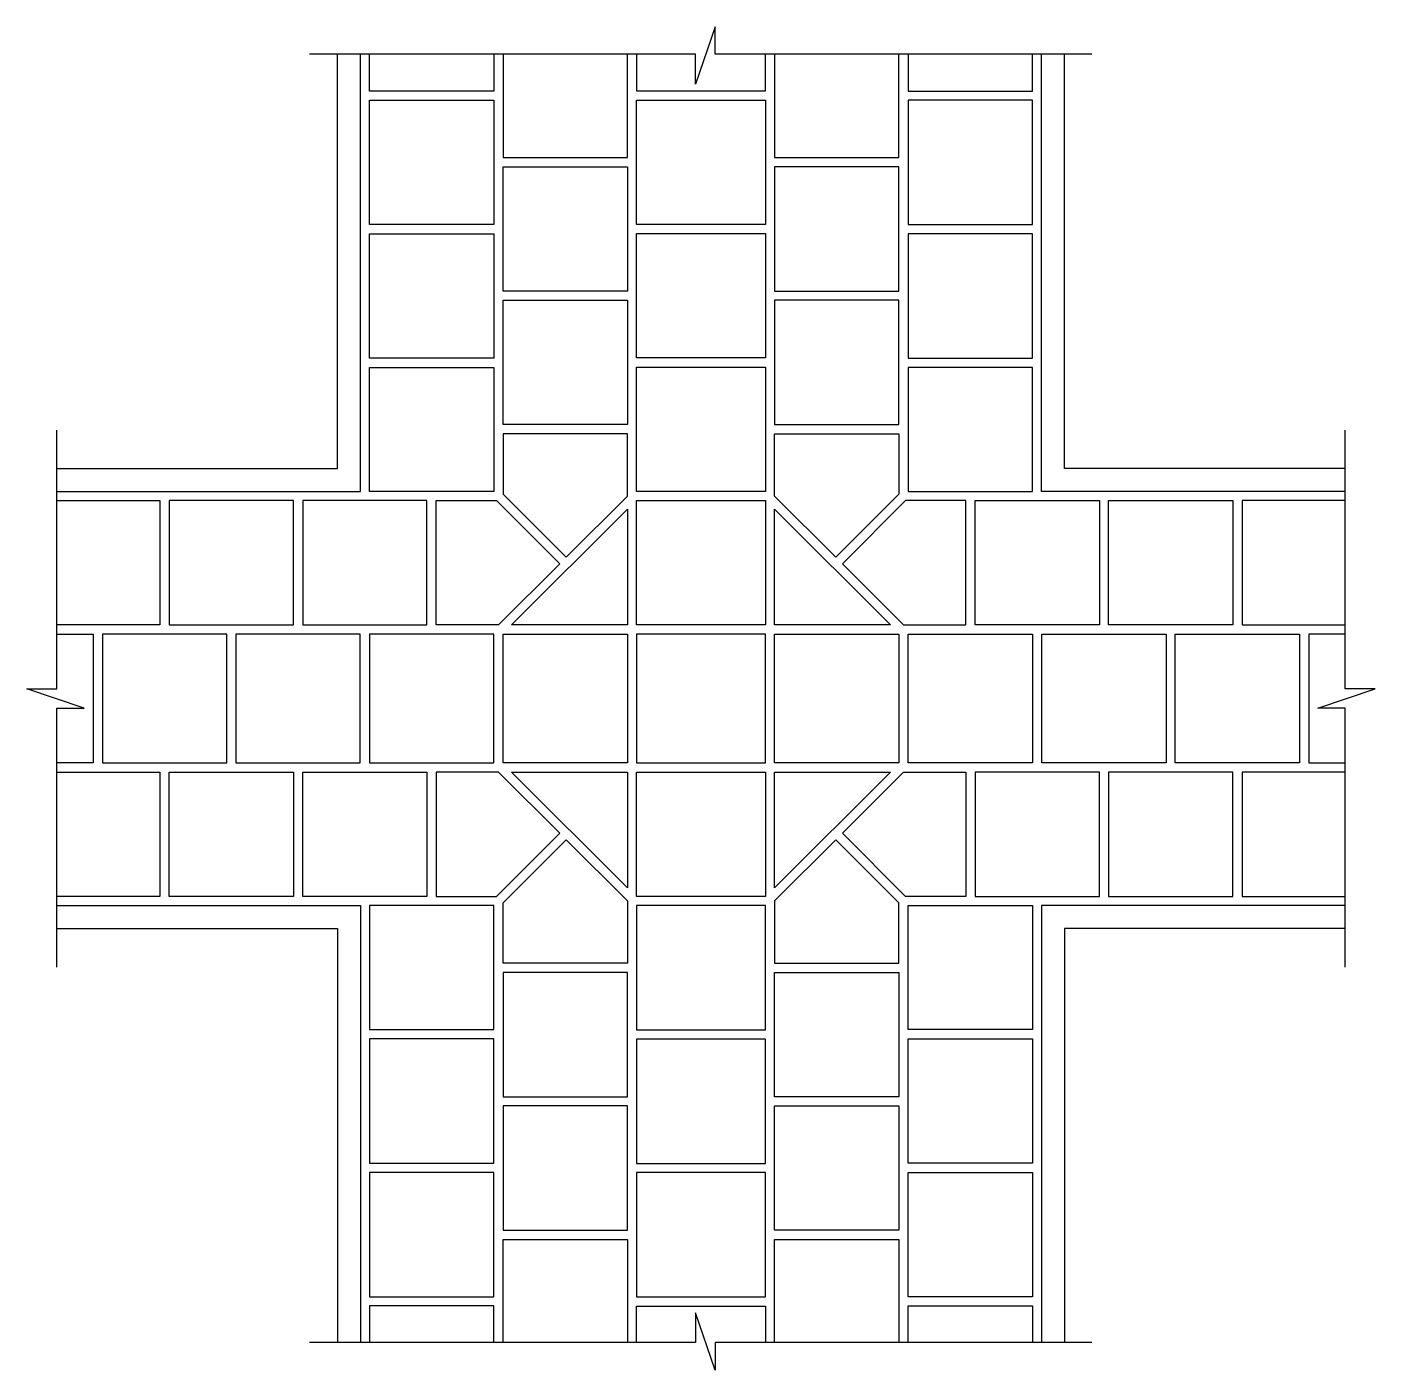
# Model space of a CAD drawing. Extents: x 3741 to 6670, y 677 to 3596.
import ezdxf

# ---------------------------------------------------------------- set-up
doc = ezdxf.new("R2010")
doc.units = 0
doc.header["$LTSCALE"] = 10
doc.header["$MEASUREMENT"] = 0
doc.layers.add('3', color=3, linetype='CONTINUOUS')
doc.layers.add('7', color=7, linetype='CONTINUOUS')

msp = doc.modelspace()

# ---------------------------------------------------------------- linework, layer by layer
at = {"layer": '3'}
for points in [[(6055.1, 3536.4), (5236.3, 3536.4), (5236.3, 3595.9), (5194.1, 3471.8), (5194.1, 3536.4), (4355, 3536.4)], [(4755.8, 3536.4), (4755.8, 3456.6), (4485.8, 3456.6), (4485.8, 3536.4)], [(4775.8, 3536.4), (4775.8, 3312), (5045.8, 3312), (5045.8, 3536.4)], [(5065.8, 3536.4), (5065.8, 3457), (5345.8, 3457), (5345.8, 3536.4)], [(5365.8, 3536.4), (5365.8, 3312), (5635.8, 3312), (5635.8, 3536.4)], [(5655.8, 3536.4), (5655.8, 3456.6), (5925.8, 3456.6), (5925.8, 3536.4)], [(5635.8, 3001.9), (5365.8, 3001.9), (5365.8, 2731.8), (5635.8, 2731.8), (5635.8, 3001.9)], [(3805.8, 1552.8), (3805.8, 2115.2), (3865.3, 2115.2), (3741.2, 2157.3), (3805.8, 2157.3), (3805.8, 2719.5)], [(6605.8, 1552.8), (6605.8, 2115.2), (6546.3, 2115.2), (6670.3, 2157.3), (6605.8, 2157.3), (6605.8, 2719.5)], [(3805.8, 2566.4), (4030.2, 2566.4), (4030.2, 2296.4), (3805.8, 2296.4)], [(6605.8, 2566.4), (6381.4, 2566.4), (6381.4, 2296.4), (6605.8, 2296.4)], [(3805.8, 2276.4), (3885.2, 2276.4), (3885.2, 1996.4), (3805.8, 1996.4)], [(6605.8, 2276.4), (6526.4, 2276.4), (6526.4, 1996.4), (6605.8, 1996.4)], [(3805.8, 1976.4), (4030.2, 1976.4), (4030.2, 1706.4), (3805.8, 1706.4)], [(4340.3, 1706.4), (4340.3, 1976.4), (4610.4, 1976.4), (4610.4, 1706.4), (4340.3, 1706.4)], [(6071.3, 1706.4), (6071.3, 1976.4), (5801.2, 1976.4), (5801.2, 1706.4), (6071.3, 1706.4)], [(6605.8, 1976.4), (6381.4, 1976.4), (6381.4, 1706.4), (6605.8, 1706.4)], [(5635.8, 1270.9), (5365.8, 1270.9), (5365.8, 1541), (5635.8, 1541), (5635.8, 1270.9)], [(4775.8, 736.4), (4775.8, 960.8), (5045.8, 960.8), (5045.8, 736.4)], [(5365.8, 736.4), (5365.8, 960.8), (5635.8, 960.8), (5635.8, 736.4)], [(6055.1, 736.4), (5236.3, 736.4), (5236.3, 676.9), (5194.1, 800.9), (5194.1, 736.4), (4355, 736.4)], [(4755.8, 736.4), (4755.8, 816.2), (4485.8, 816.2), (4485.8, 736.4)], [(5065.8, 736.4), (5065.8, 815.8), (5345.8, 815.8), (5345.8, 736.4)], [(5655.8, 736.4), (5655.8, 816.2), (5925.8, 816.2), (5925.8, 736.4)]]:
    msp.add_lwpolyline(points, dxfattribs=at)
for points in [[(4485.8, 3166.5), (4485.8, 3436.6), (4755.8, 3436.6), (4755.8, 3166.5)], [(5065.8, 3166.9), (5065.8, 3437), (5345.8, 3437), (5345.8, 3166.9)], [(5925.8, 3166.5), (5925.8, 3436.6), (5655.8, 3436.6), (5655.8, 3166.5)], [(4775.8, 3021.9), (4775.8, 3292), (5045.8, 3292), (5045.8, 3021.9)], [(5365.8, 3292), (5365.8, 3021.9), (5635.8, 3021.9), (5635.8, 3292)], [(4485.8, 2876.4), (4485.8, 3146.5), (4755.8, 3146.5), (4755.8, 2876.4)], [(5065.8, 2876.8), (5065.8, 3146.9), (5345.8, 3146.9), (5345.8, 2876.8)], [(5925.8, 2876.4), (5925.8, 3146.5), (5655.8, 3146.5), (5655.8, 2876.4)], [(4775.8, 2731.8), (4775.8, 3001.9), (5045.8, 3001.9), (5045.8, 2731.8)], [(4485.8, 2586), (4485.8, 2856.1), (4755.8, 2856.1), (4755.8, 2586)], [(5065.8, 2586.4), (5065.8, 2856.8), (5345.8, 2856.8), (5345.8, 2586.4)], [(5925.8, 2586), (5925.8, 2856.1), (5655.8, 2856.1), (5655.8, 2586)], [(4775.8, 2580.5), (4912.9, 2443.4), (5045.8, 2576.4), (5045.8, 2711.8), (4775.8, 2711.8)], [(5365.8, 2576.4), (5365.8, 2711.8), (5635.8, 2711.8), (5635.8, 2580.5), (5498.7, 2443.4)], [(4320.3, 2566.4), (4050.2, 2566.4), (4050.2, 2296.4), (4320.3, 2296.4)], [(4610.4, 2566.4), (4340.3, 2566.4), (4340.3, 2296.4), (4610.4, 2296.4)], [(4761.6, 2566.4), (4898.7, 2429.3), (4765.8, 2296.4), (4630.4, 2296.4), (4630.4, 2566.4)], [(5065.8, 2296.4), (5065.8, 2566.4), (5345.8, 2566.4), (5345.8, 2296.4)], [(5649.9, 2566.4), (5512.9, 2429.3), (5645.8, 2296.4), (5781.2, 2296.4), (5781.2, 2566.4)], [(5801.2, 2566.4), (6071.3, 2566.4), (6071.3, 2296.4), (5801.2, 2296.4)], [(6091.3, 2566.4), (6361.4, 2566.4), (6361.4, 2296.4), (6091.3, 2296.4)], [(5045.8, 2296.4), (4794.1, 2296.4), (5045.8, 2548.1)], [(5365.8, 2296.4), (5365.8, 2548.1), (5617.5, 2296.4)], [(4175.3, 2276.4), (3905.2, 2276.4), (3905.2, 1996.4), (4175.3, 1996.4)], [(4465.4, 2276.4), (4195.3, 2276.4), (4195.3, 1996.4), (4465.4, 1996.4)], [(4755.8, 2276.4), (4485.4, 2276.4), (4485.4, 1996.4), (4755.8, 1996.4)], [(5045.8, 1996.4), (4775.8, 1996.4), (4775.8, 2276.4), (5045.8, 2276.4)], [(5065.8, 1996.4), (5345.8, 1996.4), (5345.8, 2276.4), (5065.8, 2276.4)], [(5365.8, 2276.4), (5635.8, 2276.4), (5635.8, 1996.4), (5365.8, 1996.4)], [(5655.8, 2276.4), (5926.2, 2276.4), (5926.2, 1996.4), (5655.8, 1996.4)], [(5946.2, 2276.4), (6216.3, 2276.4), (6216.3, 1996.4), (5946.2, 1996.4)], [(6236.3, 2276.4), (6506.4, 2276.4), (6506.4, 1996.4), (6236.3, 1996.4)], [(4050.2, 1976.4), (4320.3, 1976.4), (4320.3, 1706.4), (4050.2, 1706.4)], [(4765.8, 1976.4), (4630.4, 1976.4), (4630.4, 1706.4), (4761.6, 1706.4), (4898.7, 1843.4)], [(5045.8, 1724.7), (4794.1, 1976.4), (5045.8, 1976.4)], [(5065.8, 1976.4), (5345.8, 1976.4), (5345.8, 1706.4), (5065.8, 1706.4)], [(5365.8, 1976.4), (5617.5, 1976.4), (5365.8, 1724.7)], [(5645.8, 1976.4), (5781.2, 1976.4), (5781.2, 1706.4), (5649.9, 1706.4), (5512.9, 1843.4)], [(6361.4, 1976.4), (6091.3, 1976.4), (6091.3, 1706.4), (6361.4, 1706.4)], [(4775.8, 1692.2), (4912.9, 1829.3), (5045.8, 1696.4), (5045.8, 1561), (4775.8, 1561)], [(5365.8, 1696.4), (5365.8, 1561), (5635.8, 1561), (5635.8, 1692.2), (5498.7, 1829.3)], [(4485.8, 1686.8), (4485.8, 1416.7), (4755.8, 1416.7), (4755.8, 1686.8)], [(5065.8, 1686.4), (5065.8, 1416), (5345.8, 1416), (5345.8, 1686.4)], [(5925.8, 1686.8), (5925.8, 1416.7), (5655.8, 1416.7), (5655.8, 1686.8)], [(4775.8, 1541), (4775.8, 1270.9), (5045.8, 1270.9), (5045.8, 1541)], [(4485.8, 1396.4), (4485.8, 1126.3), (4755.8, 1126.3), (4755.8, 1396.4)], [(5065.8, 1396), (5065.8, 1125.9), (5345.8, 1125.9), (5345.8, 1396)], [(5925.8, 1396.4), (5925.8, 1126.3), (5655.8, 1126.3), (5655.8, 1396.4)], [(4775.8, 1250.9), (4775.8, 980.8), (5045.8, 980.8), (5045.8, 1250.9)], [(5365.8, 980.8), (5365.8, 1250.9), (5635.8, 1250.9), (5635.8, 980.8)], [(4485.8, 1106.3), (4485.8, 836.2), (4755.8, 836.2), (4755.8, 1106.3)], [(5065.8, 1105.9), (5065.8, 835.8), (5345.8, 835.8), (5345.8, 1105.9)], [(5925.8, 1106.3), (5925.8, 836.2), (5655.8, 836.2), (5655.8, 1106.3)]]:
    msp.add_lwpolyline(points, close=True, dxfattribs=at)
at = {"layer": '7'}
for points in [[(3805.8, 2635.9), (4415.8, 2635.9), (4415.8, 3535.9)], [(3805.8, 2585.9), (4465.8, 2585.9), (4465.8, 3535.9)], [(6605.8, 2585.9), (5945.8, 2585.9), (5945.8, 3535.9)], [(6605.8, 2635.9), (5995.8, 2635.9), (5995.8, 3535.9)], [(3805.8, 1686.8), (4465.8, 1686.8), (4465.8, 736.8)], [(6605.8, 1686.8), (5945.8, 1686.8), (5945.8, 736.8)], [(3805.8, 1636.8), (4415.8, 1636.8), (4415.8, 736.8)], [(6605.8, 1636.8), (5995.8, 1636.8), (5995.8, 736.8)]]:
    msp.add_lwpolyline(points, dxfattribs=at)

doc.saveas('drawing.dxf')
